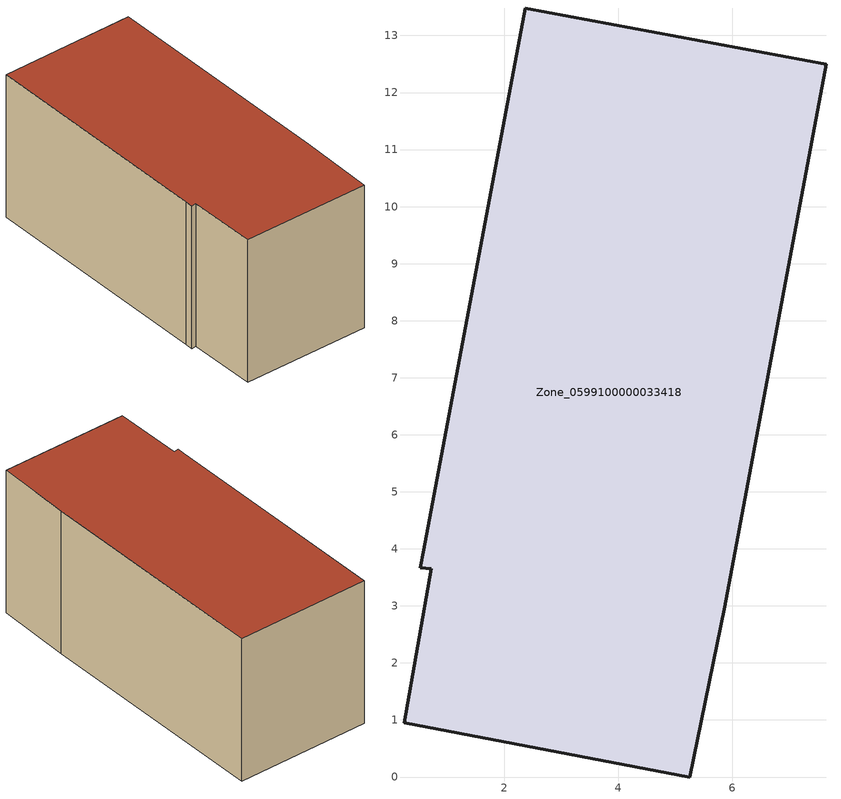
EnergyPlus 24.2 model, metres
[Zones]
Zone_0599100000033418
 floor ground (C_G): 5.25,0 0.25,0.95 0.72,3.65 0.53,3.67 0.59,3.98 2.37,13.48 7.65,12.5 5.87,2.98 z0
 wall outside (C_F): 5.87,2.98 7.65,12.5 2.37,13.48 0.59,3.98 0.53,3.67 0.72,3.65 0.25,0.95 5.25,0 5.87,2.98 z0:5.93
 roof outside (C_R): 0.25,0.95 5.25,0 5.87,2.98 7.65,12.5 2.37,13.48 0.59,3.98 0.53,3.67 0.72,3.65 z5.93
[BUILDING]
Pand.0599100000033418: North Axis=0; Terrain=City; Loads Convergence Tolerance Value=0.04; Temperature Convergence Tolerance Value=0.4; Solar Distribution=FullExterior; Maximum Number of Warmup Days=25; Minimum Number of Warmup Days=1
[Site:Location]
Rotterdam.The.Hague.AP_ZH_NLD Design_Conditions: Latitude=51.96; Longitude=4.45; Time Zone=1; Elevation=-4.5
[SITE:GROUNDTEMPERATURE:BUILDINGSURFACE]
18, 18, 18, 18, 18, 18, 18, 18, 18, 18, 18, 18
[MATERIAL] Thermal Absorptance=0.9; Solar Absorptance=0.7; Visible Absorptance=0.7
Name | Roughness | Thickness | Conductivity | Density | Specific Heat
G.TI.1946-1964 | MediumSmooth | 0.15 | 1 | 540 | 1210
F.TI.1946-1964 | Rough | 0.3 | 0.857143 | 1920 | 840
R.TI.1946-1964 | MediumRough | 0.2 | 0.277778 | 1500 | 1000
[CONSTRUCTION]
C_G: G.TI.1946-1964
C_F: F.TI.1946-1964
C_R: R.TI.1946-1964
[ZONE]
Zone_0599100000033418: Type=1; Multiplier=1; Ceiling Height=Autocalculate; Volume=Autocalculate; Floor Area=autocalculate; Part of Total Floor Area=Yes
[ZONEINFILTRATION:DESIGNFLOWRATE]
Infil_Zone_0599100000033418: Zone or ZoneList or Space or SpaceList=Zone_0599100000033418; Schedule=AlwaysOn; Design Flow Rate Calculation Method=Flow/Area; Flow Rate per Floor Area=0.003; Constant Term Coefficient=1; Temperature Term Coefficient=0; Velocity Term Coefficient=0; Velocity Squared Term Coefficient=0
[HVACTEMPLATE:ZONE:IDEALLOADSAIRSYSTEM]
Zone_0599100000033418: Maximum Heating Supply Air Temperature=50; Minimum Cooling Supply Air Temperature=13; Maximum Heating Supply Air Humidity Ratio=0.0156; Minimum Cooling Supply Air Humidity Ratio=0.0077; Heating Limit=NoLimit; Cooling Limit=NoLimit; Dehumidification Control Type=ConstantSensibleHeatRatio; Cooling Sensible Heat Ratio=0.7; Dehumidification Setpoint=60; Humidification Control Type=None; Humidification Setpoint=30; Outdoor Air Method=None; Outdoor Air Flow Rate per Person=0.00944; Outdoor Air Flow Rate per Zone Floor Area=0; Outdoor Air Flow Rate per Zone=0; Demand Controlled Ventilation Type=None; Outdoor Air Economizer Type=NoEconomizer; Heat Recovery Type=None; Sensible Heat Recovery Effectiveness=0.7; Latent Heat Recovery Effectiveness=0.65
[ZONECONTROL:THERMOSTAT]
ThermostatControl_Zone_0599100000033418: Zone or ZoneList=Zone_0599100000033418; Control Type Schedule=DualSetpointControlType; Control 1=Thermostat_Zone_0599100000033418; Temperature Difference Between Cutout And Setpoint=0
[THERMOSTATSETPOINT:DUALSETPOINT]
Thermostat_Zone_0599100000033418: Heating Setpoint Temperature Schedule=HeatingSetpoint_Zone_0599100000033418; Cooling Setpoint Temperature Schedule=CoolingSetpoint_Zone_0599100000033418
[SCHEDULE:COMPACT]
HeatingSetpoint_Zone_0599100000033418: Through: 12/31, For: AllDays, Until: 24:00, 21
CoolingSetpoint_Zone_0599100000033418: Through: 12/31, For: AllDays, Until: 24:00, 24
DualSetpointControlType: Through: 12/31, For: AllDays, Until: 24:00, 4
AlwaysOn: Through: 12/31, For: AllDays, Until: 24:00, 1
